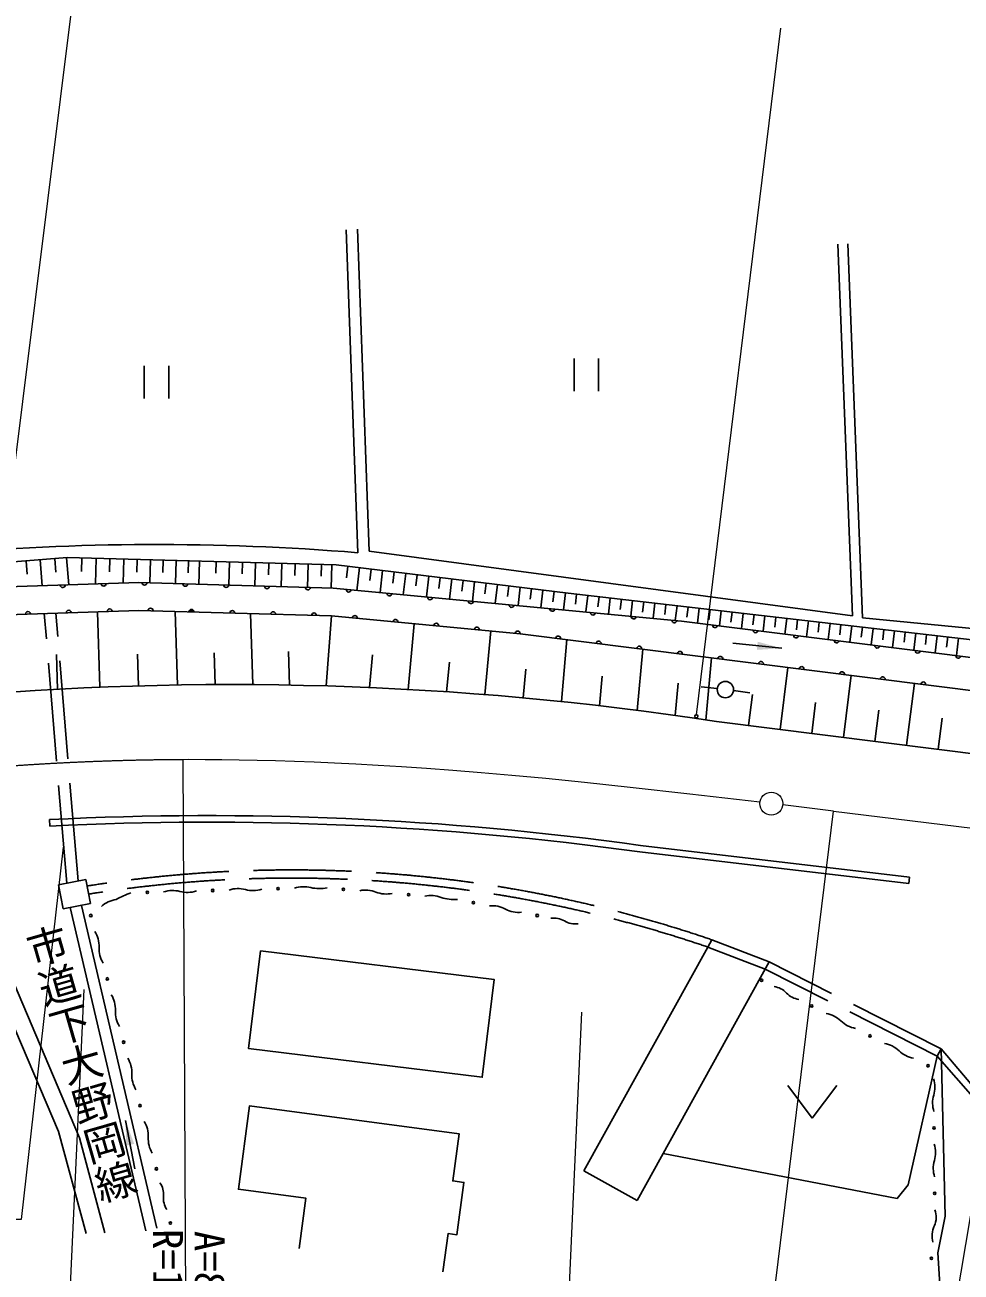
# Model space of a CAD drawing. Units: millimetres, scale not verified. Extents: x 40000 to 680000, y 20000 to 380000.
# Drawn here: x 153642 to 210886, y 262766 to 339019 of the extents above; entities that cross this region are included whole.
import ezdxf
from ezdxf.enums import TextEntityAlignment as Align

# ---------------------------------------------------------------- set-up
doc = ezdxf.new("R2010")
doc.units = ezdxf.units.MM
doc.header["$LTSCALE"] = 1000
doc.linetypes.add('CHAIN', pattern=[18.5, 12, -1.5, 3.5, -1.5])
doc.linetypes.add('DASHED', pattern=[7.5, 6, -1.5])
for name, color, linetype, lineweight in [('M-BGD', 7, 'Continuous', 25), ('M-BMK', 2, 'CHAIN', 13), ('M-BMK-SRVR', 3, 'Continuous', 13), ('M-STR-HTXT', 7, 'Continuous', 13)]:
    doc.layers.add(name, color=color, linetype=linetype, lineweight=lineweight)
doc.styles.add('@ＭＳ ゴシック', font='')
doc.styles.add('ＭＳ ゴシック', font='')
doc.styles.get('@ＭＳ ゴシック').set_extended_font_data('@MS Gothic')
doc.styles.get('ＭＳ ゴシック').set_extended_font_data('MS Gothic')

# ---------------------------------------------------------------- blocks, each defined once
blk = doc.blocks.new('open_arrow')
at = {"color": 0, "linetype": 'Continuous', "lineweight": -2}
blk.add_lwpolyline([(7.5, 1.25), (0, 0), (7.5, -1.25)], dxfattribs=at)
blk = doc.blocks.new('filled_arrow')
at = {"color": 0, "linetype": 'Continuous', "lineweight": -2}
blk.add_solid([(7.5, 1.25), (0, 0), (7.5, -1.25)], dxfattribs=at)

msp = doc.modelspace()

# ---------------------------------------------------------------- linework, layer by layer
at = {"layer": 'M-BGD'}
for p, q in [((173991, 306752), (173277, 326499)), ((174688, 306839), (173977, 326525)), ((204250, 302885), (203359, 325617)), ((204856, 302758), (203958, 325641)), ((160941, 318175), (160941, 316175)), ((162441, 316175), (162441, 318175)), ((187221, 318626), (187221, 316626)), ((188721, 316626), (188721, 318626)), ((174688, 306839), (204250, 302885)), ((156226, 306454), (147891, 305778)), ((153712, 306240), (153775, 305446)), ((154575, 306309), (154700, 304731)), ((155461, 306379), (155526, 305559)), ((156188, 306437), (156320, 304784)), ((172670, 306003), (156226, 306454)), ((157122, 306429), (157099, 305591)), ((157995, 306405), (157952, 304838)), ((158840, 306382), (158818, 305574)), ((159683, 306359), (159643, 304894)), ((160499, 306337), (160478, 305558)), ((161312, 306315), (161274, 304907)), ((162100, 306293), (162080, 305542)), ((162885, 306271), (162846, 304862)), ((163645, 306251), (163626, 305526)), ((164309, 306232), (164269, 304783)), ((165343, 306204), (165324, 305498)), ((166144, 306182), (166105, 304769)), ((166946, 306160), (166926, 305453)), ((167748, 306138), (167709, 304721)), ((168552, 306116), (168532, 305407)), ((169355, 306094), (169317, 304674)), ((170161, 306072), (170141, 305361)), ((170966, 306050), (170927, 304626)), ((171773, 306028), (171754, 305315)), ((172414, 306010), (172375, 304585)), ((186861, 304276), (172670, 306003)), ((173385, 305920), (173302, 305211)), ((174097, 305836), (173931, 304422)), ((174806, 305743), (174724, 305047)), ((175515, 305657), (175358, 304315)), ((176222, 305571), (176142, 304884)), ((176929, 305485), (176776, 304181)), ((177633, 305399), (177554, 304721)), ((178338, 305314), (178189, 304047)), ((179040, 305228), (178961, 304559)), ((179742, 305143), (179598, 303914)), ((180441, 305058), (180364, 304397)), ((160600, 304926), (149210, 304549)), ((172497, 304585), (160600, 304926)), ((193783, 302574), (172497, 304585)), ((181141, 304972), (181001, 303782)), ((181838, 304888), (181762, 304236)), ((182535, 304803), (182400, 303650)), ((183230, 304718), (183154, 304075)), ((183924, 304634), (183793, 303518)), ((184616, 304549), (184542, 303915)), ((185308, 304465), (185182, 303387)), ((185998, 304381), (185925, 303756)), ((186688, 304297), (186566, 303256)), ((227182, 299621), (186861, 304276)), ((187376, 304217), (187303, 303597)), ((188064, 304138), (187945, 303126)), ((188749, 304058), (188677, 303439)), ((189434, 303979), (189319, 302996)), ((190118, 303900), (190045, 303281)), ((190800, 303822), (190689, 302867)), ((191481, 303743), (191409, 303124)), ((192162, 303664), (192053, 302738)), ((192840, 303586), (192767, 302967)), ((193518, 303508), (193413, 302609)), ((160604, 303225), (149266, 302850)), ((158216, 298520), (158072, 303141)), ((172393, 302887), (160604, 303225)), ((162963, 298659), (162823, 303162)), ((167578, 298683), (167442, 303029)), ((172053, 298603), (172393, 302887)), ((183918, 301799), (172393, 302887)), ((194194, 303430), (194122, 302811)), ((194870, 303352), (194764, 302451)), ((195543, 303274), (195471, 302655)), ((196217, 303196), (196110, 302282)), ((196888, 303119), (196816, 302500)), ((197559, 303041), (197450, 302113)), ((198228, 302964), (198155, 302346)), ((198896, 302887), (198786, 301945)), ((199563, 302810), (199491, 302192)), ((200229, 302733), (200118, 301778)), ((204856, 302758), (225547, 300792)), ((177079, 298390), (177446, 302410)), ((181774, 298074), (182129, 301968)), ((304456, 288662), (193783, 302574)), ((200894, 302656), (200821, 302038)), ((201557, 302580), (201444, 301611)), ((202219, 302503), (202147, 301885)), ((202881, 302427), (202766, 301445)), ((203540, 302351), (203468, 301733)), ((204200, 302274), (204083, 301279)), ((204857, 302199), (204785, 301581)), ((205514, 302123), (205396, 301114)), ((206169, 302047), (206097, 301430)), ((206824, 301972), (206704, 300950)), ((304281, 286669), (183918, 301799)), ((186443, 297647), (186789, 301438)), ((199918, 300904), (196933, 301212)), ((207476, 301896), (207404, 301279)), ((208129, 301821), (208007, 300786)), ((208779, 301746), (208707, 301129)), ((209429, 301671), (209306, 300623)), ((210077, 301596), (210005, 300979)), ((210725, 301521), (210601, 300460)), ((155636, 298396), (155570, 300524)), ((160592, 298604), (160531, 300554)), ((165273, 298685), (165213, 300630)), ((169823, 298656), (169759, 300705)), ((174721, 298506), (174903, 300499)), ((191088, 297110), (191430, 300854)), ((179428, 298246), (179594, 300064)), ((195279, 296511), (195627, 300327)), ((199820, 295942), (200296, 299740)), ((184110, 297875), (184270, 299629)), ((188767, 297393), (188932, 299196)), ((203688, 295458), (204164, 299254)), ((193400, 296801), (193579, 298765)), ((195978, 298438), (194984, 298555)), ((196970, 298316), (197962, 298188)), ((207554, 294973), (208030, 298768)), ((197886, 296185), (198124, 298084)), ((201754, 295700), (201992, 297598)), ((205621, 295216), (205859, 297113)), ((209487, 294731), (209724, 296628)), ((195927, 296430), (303709, 282928)), ((155153, 290430), (155173, 290031)), ((191233, 288454), (207695, 286520)), ((191284, 288851), (207742, 286918)), ((157357, 286769), (155690, 286436)), ((157651, 285299), (157357, 286769)), ((207742, 286918), (207695, 286520)), ((155690, 286436), (155984, 284965)), ((155984, 284965), (157651, 285299)), ((157103, 285189), (161715, 265442)), ((156979, 270980), (151010, 285021)), ((156417, 285052), (161034, 265283)), ((150259, 284083), (155702, 271356)), ((195401, 282640), (195647, 283085)), ((187818, 268958), (195401, 282640)), ((191081, 267149), (199159, 281727)), ((209661, 276410), (209435, 275964)), ((209661, 276410), (209919, 266184)), ((209661, 276410), (211831, 273871)), ((207648, 268099), (209435, 275964)), ((209435, 275964), (211757, 273322)), ((200287, 274175), (201787, 272175)), ((201787, 272175), (203287, 274175)), ((159792, 272023), (160370, 269079)), ((155702, 271356), (157392, 265124)), ((158518, 265161), (156979, 270980)), ((192671, 270019), (206972, 267273)), ((187818, 268958), (191081, 267149)), ((206972, 267273), (207648, 268099)), ((209919, 266184), (209469, 263932)), ((209469, 263932), (209750, 259502))]:
    msp.add_line(p, q, dxfattribs=at)
at = {"layer": 'M-BGD', "linetype": 'DASHED'}
for p, q in [((156204, 286539), (154823, 303034)), ((156895, 286677), (155524, 303057)), ((199159, 281727), (195647, 283085)), ((198916, 281289), (195401, 282640)), ((209661, 276410), (199159, 281727)), ((209435, 275964), (198916, 281289))]:
    msp.add_line(p, q, dxfattribs=at)
at = {"layer": 'M-BGD'}
msp.add_lwpolyline([(168049, 282410), (182340, 280645), (181602, 274676), (167312, 276441)], close=True, dxfattribs=at)
msp.add_lwpolyline([(179200, 262775), (179513, 265122), (180059, 265049), (180485, 268246), (179801, 268337), (180186, 271226), (167377, 272934), (166696, 267827), (170819, 267277), (170409, 264202)], dxfattribs=at)
for centre, radius in [((196474, 298380), 500), ((194700, 296747), 100)]:
    msp.add_circle(centre, radius, dxfattribs=at)
for centre, radius, start, end in [((161654, 154472), 152778, 85.36853, 95.01234), ((155955, 304772), 150, 181.89652, 1.89652), ((158454, 304855), 150, 181.89652, 1.89652), ((160952, 304916), 150, 178.35821, 358.35821), ((163451, 304844), 150, 178.35821, 358.35821), ((165950, 304773), 150, 178.35821, 358.35821), ((168449, 304701), 150, 178.35821, 358.35821), ((170948, 304629), 150, 178.35821, 358.35821), ((173443, 304496), 150, 174.60371, 354.60371), ((175932, 304260), 150, 174.60371, 354.60371), ((178421, 304025), 150, 174.60371, 354.60371), ((180910, 303790), 150, 174.60371, 354.60371), ((183399, 303555), 150, 174.60371, 354.60371), ((153827, 303001), 150, 1.89652, 181.89652), ((156325, 303083), 150, 1.89652, 181.89652), ((158824, 303166), 150, 1.89652, 181.89652), ((161323, 303205), 150, 358.35821, 178.35821), ((163822, 303133), 150, 358.35821, 178.35821), ((163822, 303133), 75, 358.35821, 178.35821), ((166321, 303061), 150, 358.35821, 178.35821), ((168820, 302990), 150, 358.35821, 178.35821), ((171319, 302918), 150, 358.35821, 178.35821), ((173812, 302753), 150, 354.60371, 174.60371), ((185888, 303320), 150, 174.60371, 354.60371), ((188377, 303085), 150, 174.60371, 354.60371), ((190866, 302850), 150, 174.60371, 354.60371), ((176301, 302518), 150, 354.60371, 174.60371), ((178790, 302283), 150, 354.60371, 174.60371), ((181279, 302048), 150, 354.60371, 174.60371), ((183768, 301813), 150, 354.60371, 174.60371), ((193355, 302615), 150, 174.60371, 354.60371), ((195837, 302316), 150, 172.8354, 352.8354), ((198317, 302004), 150, 172.8354, 352.8354), ((186249, 301506), 150, 352.8354, 172.8354), ((188729, 301194), 150, 352.8354, 172.8354), ((200798, 301693), 150, 172.8354, 352.8354), ((203278, 301381), 150, 172.8354, 352.8354), ((191210, 300882), 150, 352.8354, 172.8354), ((193690, 300570), 150, 352.8354, 172.8354), ((205759, 301069), 150, 172.8354, 352.8354), ((208239, 300757), 150, 172.8354, 352.8354), ((210720, 300445), 150, 172.8354, 352.8354), ((196171, 300258), 150, 352.8354, 172.8354), ((198651, 299947), 150, 352.8354, 172.8354), ((201132, 299635), 150, 352.8354, 172.8354), ((203612, 299323), 150, 352.8354, 172.8354), ((206092, 299011), 150, 352.8354, 172.8354), ((166307, 103239), 195449, 81.2832, 95.28505), ((208573, 298699), 150, 352.8354, 172.8354), ((164866, 98584), 192092, 82.09523, 92.89845), ((164866, 98584), 191692, 82.09397, 92.89845), ((162082, 280298), 5982, 109.09926, 118.63565), ((161125, 285979), 75, 0, 180), ((161125, 285979), 75, 180, 0), ((162671, 284394), 1704, 74.60143, 108.72449), ((163576, 287680), 1704, 254.60143, 288.72449), ((165123, 286095), 75, 0, 180), ((165123, 286095), 75, 180, 0), ((166670, 284511), 1704, 74.60143, 108.72449), ((167575, 287796), 1704, 254.60143, 288.72449), ((169121, 286212), 75, 0, 180), ((169121, 286212), 75, 180, 0), ((170668, 284627), 1704, 74.60143, 108.72449), ((171669, 288872), 2659, 258.10007, 279.74159), ((173115, 286168), 75, 0, 180), ((173115, 286168), 75, 180, 0), ((174475, 284420), 1704, 68.17483, 102.29789), ((175742, 287584), 1704, 248.17483, 282.29789), ((159466, 283862), 1704, 98.43602, 132.55908), ((177101, 285836), 75, 0, 180), ((177101, 285836), 75, 180, 0), ((178461, 284087), 1704, 68.17483, 102.29789), ((179898, 288233), 2686, 252.60293, 274.0268), ((181067, 285355), 75, 0, 180), ((181067, 285355), 75, 180, 0), ((157672, 284565), 75, 0, 180), ((157672, 284565), 75, 180, 0), ((182215, 283462), 1704, 61.52975, 95.65281), ((183840, 286458), 1704, 241.52975, 275.65281), ((184966, 284569), 75, 0, 180), ((184966, 284569), 75, 180, 0), ((185985, 283172), 1243, 58.58397, 98.5986), ((187281, 285293), 1243, 238.58397, 278.5986), ((156470, 282705), 1704, 357.44953, 31.57259), ((159875, 282553), 1704, 177.44953, 211.57259), ((158674, 280693), 75, 0, 180), ((158674, 280693), 75, 180, 0), ((198687, 280611), 75, 0, 180), ((198687, 280611), 75, 180, 0), ((199289, 278969), 1261, 42.95035, 82.67079), ((157472, 278833), 1704, 357.44953, 31.57259), ((201135, 280687), 1261, 222.95035, 262.67079), ((201755, 279035), 75, 0, 180), ((160877, 278681), 1704, 177.44953, 211.57259), ((201755, 279035), 75, 180, 0), ((202345, 276900), 1704, 45.74903, 79.8721), ((204723, 279342), 1704, 225.74903, 259.8721), ((159676, 276821), 75, 0, 180), ((159676, 276821), 75, 180, 0), ((205313, 277207), 75, 0, 180), ((205313, 277207), 75, 180, 0), ((205903, 275073), 1704, 45.74903, 79.8721), ((208281, 277514), 1704, 225.74903, 259.8721), ((158475, 274960), 1704, 357.44953, 31.57259), ((208871, 275379), 75, 0, 180), ((208871, 275379), 75, 180, 0), ((161880, 274809), 1704, 177.44953, 211.57259), ((207582, 274063), 1704, 343.52791, 17.65097), ((160678, 272948), 75, 0, 180), ((210850, 273097), 1704, 163.52791, 197.65097), ((160678, 272948), 75, 180, 0), ((159477, 271088), 1704, 357.44953, 31.57259), ((209236, 271580), 75, 0, 180), ((209236, 271580), 75, 180, 0), ((162882, 270936), 1704, 177.44953, 211.57259), ((207623, 270063), 1704, 343.52791, 17.65097), ((210891, 269097), 1704, 163.52791, 197.65097), ((161681, 269076), 75, 0, 180), ((161681, 269076), 75, 180, 0), ((160875, 267527), 1243, 354.50374, 34.51838), ((209277, 267580), 75, 0, 180), ((163349, 267288), 1243, 174.50374, 214.51838), ((209277, 267580), 75, 180, 0), ((208064, 266129), 1304, 335.226, 20.24865), ((162539, 265761), 75, 0, 180), ((162539, 265761), 75, 180, 0), ((210827, 264941), 1704, 157.91236, 192.03542), ((209075, 263611), 75, 0, 180), ((209075, 263611), 75, 180, 0)]:
    msp.add_arc(centre, radius, start, end, dxfattribs=at)
at = {"layer": 'M-BGD', "linetype": 'DASHED'}
for radius, start, end in [(79542, 71.13789, 99.03736), (79042, 71.20266, 99.02297)]:
    msp.add_arc((169931, 207814), radius, start, end, dxfattribs=at)
at = {"layer": 'M-BMK'}
for p, q in [((203078, 290950), (199980, 291325)), ((203096, 290950), (297474, 279337))]:
    msp.add_line(p, q, dxfattribs=at)
msp.add_lwpolyline([(198590, 291491), (194291, 291996), (190649, 292404), (187852, 292700), (185493, 292934), (183413, 293128), (181531, 293292), (179800, 293432), (178189, 293552), (176674, 293656), (175241, 293745), (173877, 293822), (172574, 293887), (171323, 293942), (170120, 293987), (168959, 294024), (167835, 294053), (166746, 294074), (165688, 294088), (164660, 294095), (163658, 294096), (163291, 294095)], dxfattribs=at)
msp.add_arc((164070, 134096), 160000, 90.27886, 111.09303, dxfattribs=at)
at = {"layer": 'M-BMK-SRVR'}
msp.add_circle((199285, 291408), 700, dxfattribs=at)
at = {"layer": 'M-STR-HTXT'}
for p, q in [((151304, 298367), (156839, 342668)), ((194707, 296846), (199859, 338822)), ((163291, 294095), (163462, 259095)), ((198822, 256212), (203096, 290950)), ((157233, 280040), (155590, 243733)), ((187668, 278663), (186025, 242356)), ((213263, 277001), (207599, 243306))]:
    msp.add_line(p, q, dxfattribs=at)
msp.add_lwpolyline([(155979, 288747), (153412, 265970), (135103, 265970)], dxfattribs=at)

# ---------------------------------------------------------------- block references
at = {"layer": 'M-BGD', "xscale": 200, "yscale": 200}
for p, rotation in [((199918, 300904), 174.1), ((159792, 272023), 281.1)]:
    msp.add_blockref('filled_arrow', p, dxfattribs=dict(at, rotation=rotation))
at = {"layer": 'M-STR-HTXT'}
for p, rotation in [((194707, 296846), 83), ((155979, 288747), 263.6)]:
    msp.add_blockref('open_arrow', p, dxfattribs=dict(at, rotation=rotation))

# ---------------------------------------------------------------- texts
at = {"layer": 'M-BGD', "style": '@ＭＳ ゴシック'}
msp.add_text('市道下大野岡線', height=1833, rotation=286.064, dxfattribs=at).set_placement((153247, 283513), align=Align.BOTTOM_LEFT)
at = {"layer": 'M-STR-HTXT', "style": 'ＭＳ ゴシック'}
for s, p in [('R=160', (160954, 259160)), ('A=80', (163498, 260294))]:
    msp.add_text(s, height=1833, rotation=270.279, dxfattribs=at).set_placement(p, align=Align.BOTTOM_RIGHT)

doc.saveas('drawing.dxf')
